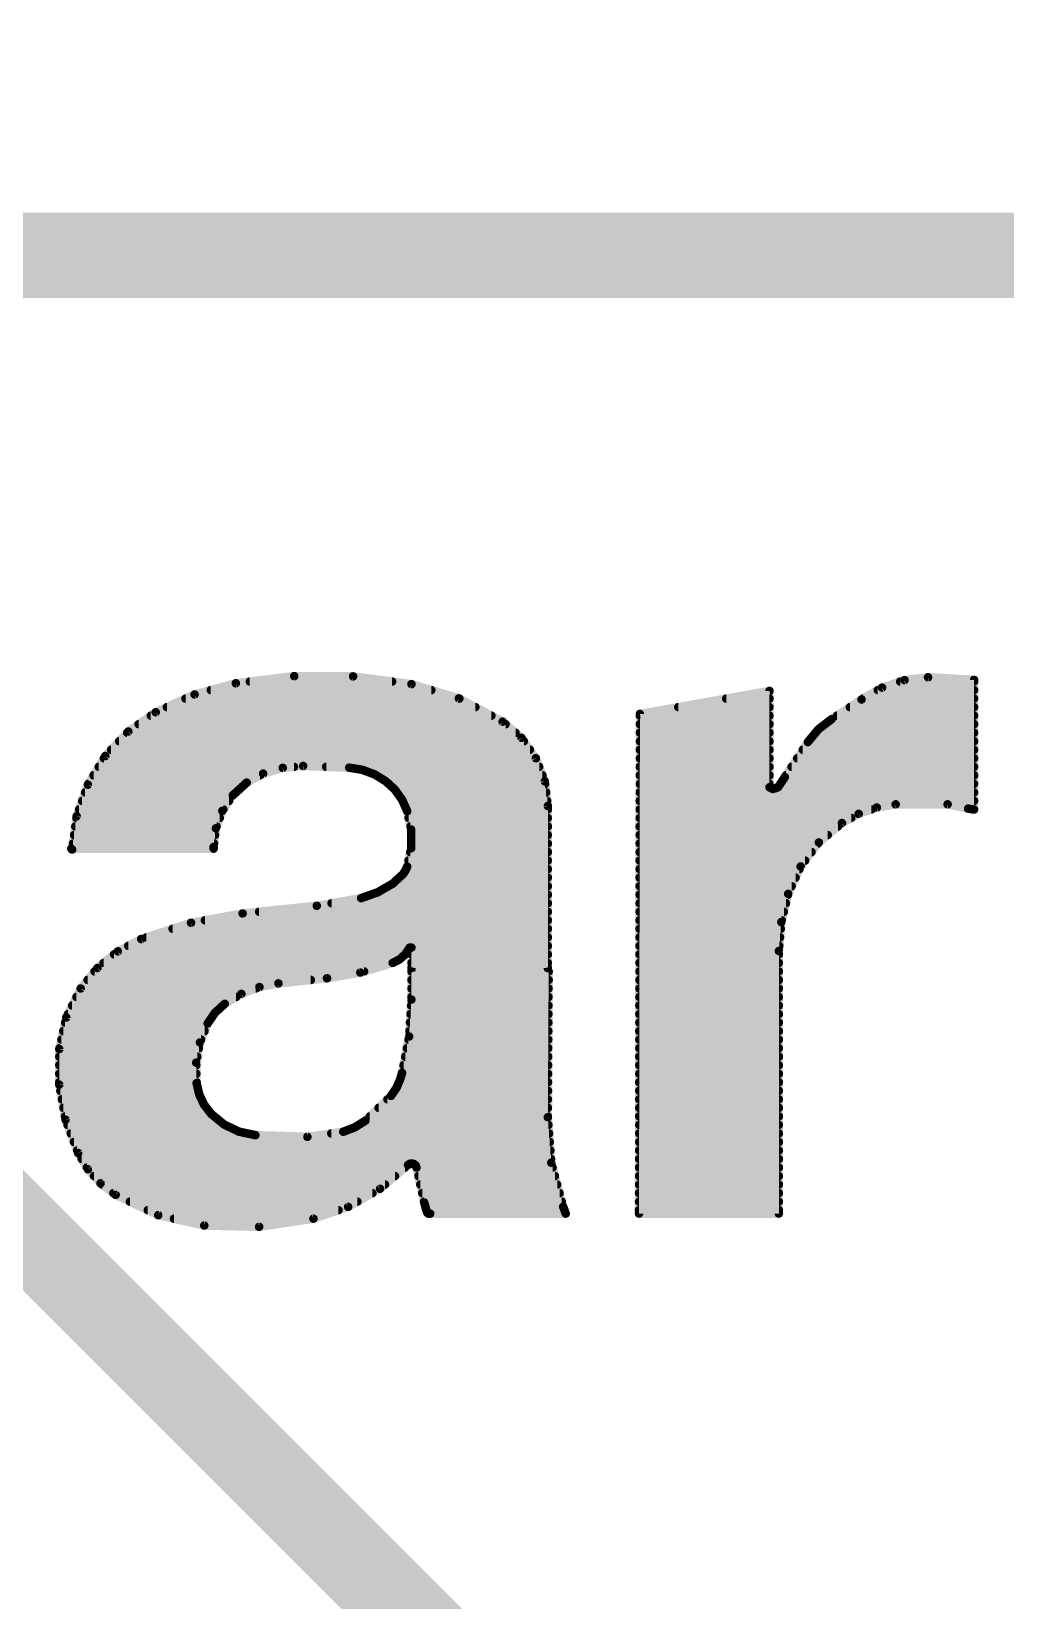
# Model space of a CAD drawing. Extents: x -5.1 to 50.9, y -12.7 to 61.1.
# Drawn here: x 9.279 to 12.182, y 31.552 to 36.227 of the extents above; entities that cross this region are included whole.
import ezdxf

# ---------------------------------------------------------------- set-up
doc = ezdxf.new("R2010")
doc.units = 0
for name, color, linetype in [('1', 12, 'CONTINUOUS'), ('16', 132, 'CONTINUOUS'), ('21', 53, 'CONTINUOUS')]:
    doc.layers.add(name, color=color, linetype=linetype)

msp = doc.modelspace()

# ---------------------------------------------------------------- linework, layer by layer
at = {"layer": '1', "const_width": 0.254}
msp.add_lwpolyline([(7.588, 35.56), (29.21, 35.56)], dxfattribs=at)
at = {"layer": '16', "const_width": 0.254}
msp.add_lwpolyline([(11.07, 30.84), (5.81, 36.1)], dxfattribs=at)
at = {"layer": '21', "const_width": 0.0254}
for points in [[(10.0623, 34.3062), (9.8882, 34.2849)], [(10.2376, 34.3054), (10.0623, 34.3062)], [(10.4115, 34.2824), (10.2376, 34.3054)], [(11.8806, 34.2943), (11.9507, 34.3027)], [(11.9507, 34.3027), (12.0879, 34.2951)], [(9.8882, 34.2849), (9.7653, 34.2515)], [(9.8136, 34.2646), (10.4707, 34.2646)], [(9.9298, 34.29), (10.354, 34.29)], [(10.5529, 34.2399), (10.4115, 34.2824)], [(11.0922, 34.1935), (11.4783, 34.2621)], [(11.4783, 34.2621), (11.4783, 33.975)], [(11.7526, 34.2367), (11.8137, 34.272)], [(11.8009, 34.2646), (12.0879, 34.2646)], [(11.8137, 34.272), (11.8806, 34.2943)], [(11.8678, 34.29), (12.0879, 34.29)], [(12.0879, 34.2951), (12.0879, 33.909)], [(9.7653, 34.2515), (9.6495, 34.1986)], [(9.6828, 34.2138), (10.602, 34.2138)], [(9.7384, 34.2392), (10.5542, 34.2392)], [(10.6832, 34.1706), (10.5529, 34.2399)], [(11.2065, 34.2138), (11.4783, 34.2138)], [(11.3494, 34.2392), (11.4783, 34.2392)], [(11.6637, 34.1782), (11.7526, 34.2367)], [(11.7178, 34.2138), (12.0879, 34.2138)], [(11.7569, 34.2392), (12.0879, 34.2392)], [(9.6495, 34.1986), (9.5677, 34.1411)], [(9.5988, 34.163), (10.692, 34.163)], [(9.635, 34.1884), (10.6497, 34.1884)], [(10.7394, 34.1223), (10.6832, 34.1706)], [(11.0896, 32.705), (11.0922, 34.1935)], [(11.0921, 34.163), (11.4783, 34.163)], [(11.0922, 34.1884), (11.4783, 34.1884)], [(11.6242, 34.148), (11.6637, 34.1782)], [(11.6438, 34.163), (12.0879, 34.163)], [(11.6792, 34.1884), (12.0879, 34.1884)], [(9.5677, 34.1411), (9.4994, 34.0682)], [(9.5644, 34.1376), (10.7216, 34.1376)], [(10.7821, 34.0618), (10.7394, 34.1223)], [(11.0921, 34.1376), (11.4783, 34.1376)], [(11.5926, 34.1097), (11.6242, 34.148)], [(11.6157, 34.1376), (12.0879, 34.1376)], [(9.4994, 34.0682), (9.4474, 33.9828)], [(9.5168, 34.0868), (10.7644, 34.0868)], [(9.5406, 34.1122), (10.7465, 34.1122)], [(11.092, 34.0868), (11.4783, 34.0868)], [(11.0921, 34.1122), (11.4783, 34.1122)], [(11.524, 34.0055), (11.5926, 34.1097)], [(11.5775, 34.0868), (12.0879, 34.0868)], [(11.5947, 34.1122), (12.0879, 34.1122)], [(9.4798, 34.036), (10.0615, 34.036)], [(9.4953, 34.0614), (10.7823, 34.0614)], [(9.9695, 34.0157), (10.0281, 34.033)], [(10.0281, 34.033), (10.0889, 34.0385)], [(10.0889, 34.0385), (10.226, 34.0335)], [(10.1575, 34.036), (10.7921, 34.036)], [(10.226, 34.0335), (10.2648, 34.0271)], [(10.2648, 34.0271), (10.3017, 34.0134)], [(10.8088, 33.9927), (10.7821, 34.0618)], [(11.0919, 34.036), (11.4783, 34.036)], [(11.092, 34.0614), (11.4783, 34.0614)], [(11.5441, 34.036), (12.0879, 34.036)], [(11.5608, 34.0614), (12.0879, 34.0614)], [(9.4474, 33.9828), (9.414, 33.8886)], [(9.4489, 33.9852), (9.9166, 33.9852)], [(9.4644, 34.0106), (9.9602, 34.0106)], [(9.8794, 33.9512), (9.9206, 33.9888)], [(9.9206, 33.9888), (9.9695, 34.0157)], [(10.3017, 34.0134), (10.3353, 33.9928)], [(10.3062, 34.0106), (10.8019, 34.0106)], [(10.3353, 33.9928), (10.3624, 33.9677)], [(10.3435, 33.9852), (10.8097, 33.9852)], [(10.8179, 33.9192), (10.8088, 33.9927)], [(11.0918, 33.9852), (11.4783, 33.9852)], [(11.0919, 34.0106), (11.4783, 34.0106)], [(11.4783, 33.975), (11.4884, 33.97)], [(11.4884, 33.97), (11.5037, 33.975)], [(11.5037, 33.975), (11.524, 34.0055)], [(11.5105, 33.9852), (12.0879, 33.9852)], [(11.5274, 34.0106), (12.0879, 34.0106)], [(9.4303, 33.9344), (9.8681, 33.9344)], [(9.4393, 33.9598), (9.8888, 33.9598)], [(9.8482, 33.9049), (9.8794, 33.9512)], [(10.3624, 33.9677), (10.3838, 33.9377)], [(10.368, 33.9598), (10.8129, 33.9598)], [(10.3838, 33.9377), (10.3988, 33.9039)], [(10.3853, 33.9344), (10.816, 33.9344)], [(11.0917, 33.9344), (12.0879, 33.9344)], [(11.0918, 33.9598), (12.0879, 33.9598)], [(9.414, 33.8886), (9.4005, 33.7896)], [(9.4133, 33.8836), (9.8403, 33.8836)], [(9.4212, 33.909), (9.851, 33.909)], [(9.8288, 33.8526), (9.8482, 33.9049)], [(10.3965, 33.909), (10.8179, 33.909)], [(10.3988, 33.9039), (10.4105, 33.8493)], [(10.4031, 33.8836), (10.8179, 33.8836)], [(10.8179, 33.4366), (10.8179, 33.9192)], [(11.0917, 33.909), (11.7817, 33.909)], [(11.0917, 33.8836), (11.7218, 33.8836)], [(11.7441, 33.8959), (11.6942, 33.8684)], [(11.798, 33.9147), (11.7441, 33.8959)], [(11.8542, 33.9242), (11.798, 33.9147)], [(12.0091, 33.9242), (11.8542, 33.9242)], [(12.0701, 33.9115), (12.0091, 33.9242)], [(12.0853, 33.909), (12.0701, 33.9115)], [(12.0879, 33.909), (12.0853, 33.909)], [(12.0853, 33.909), (12.0879, 33.909)], [(9.4099, 33.8582), (9.8309, 33.8582)], [(9.8222, 33.7972), (9.8288, 33.8526)], [(10.4086, 33.8582), (10.8179, 33.8582)], [(10.4105, 33.8493), (10.4105, 33.7934)], [(11.0916, 33.8582), (11.6821, 33.8582)], [(11.6942, 33.8684), (11.6255, 33.8107)], [(9.398, 33.7922), (9.8222, 33.7922)], [(9.4005, 33.7896), (9.398, 33.7922)], [(9.4029, 33.8074), (9.8234, 33.8074)], [(9.4064, 33.8328), (9.8264, 33.8328)], [(9.8222, 33.7922), (9.8222, 33.7972)], [(10.4105, 33.7934), (10.3988, 33.7388)], [(10.4105, 33.8328), (10.8179, 33.8328)], [(10.4105, 33.8074), (10.8179, 33.8074)], [(11.0915, 33.8074), (11.623, 33.8074)], [(11.0916, 33.8328), (11.6518, 33.8328)], [(11.6255, 33.8107), (11.5712, 33.7392)], [(10.4026, 33.7566), (10.8179, 33.7566)], [(10.408, 33.782), (10.8179, 33.782)], [(11.0914, 33.7566), (11.5845, 33.7566)], [(11.0915, 33.782), (11.6037, 33.782)], [(10.3861, 33.716), (10.3556, 33.688)], [(10.375, 33.7058), (10.8179, 33.7058)], [(10.3935, 33.7268), (10.3861, 33.716)], [(10.3988, 33.7388), (10.3935, 33.7268)], [(10.3955, 33.7312), (10.8179, 33.7312)], [(11.0913, 33.7058), (11.5561, 33.7058)], [(11.0914, 33.7312), (11.5676, 33.7312)], [(11.5712, 33.7392), (11.5341, 33.6575)], [(10.3106, 33.6621), (10.2616, 33.6448)], [(10.2906, 33.655), (10.8179, 33.655)], [(10.3556, 33.688), (10.3106, 33.6621)], [(10.3424, 33.6804), (10.8179, 33.6804)], [(11.0913, 33.6804), (11.5445, 33.6804)], [(11.0913, 33.655), (11.5335, 33.655)], [(11.5341, 33.6575), (11.5136, 33.5735)], [(10.1295, 33.622), (9.9085, 33.5991)], [(9.9577, 33.6042), (10.8179, 33.6042)], [(10.2616, 33.6448), (10.1295, 33.622)], [(10.1735, 33.6296), (10.8179, 33.6296)], [(11.0912, 33.6296), (11.5273, 33.6296)], [(11.0912, 33.6042), (11.5211, 33.6042)], [(9.7548, 33.5713), (9.6063, 33.5229)], [(9.9085, 33.5991), (9.7548, 33.5713)], [(9.7963, 33.5788), (10.8179, 33.5788)], [(11.0911, 33.5788), (11.5149, 33.5788)], [(11.5136, 33.5735), (11.5062, 33.4874)], [(9.6063, 33.5229), (9.5366, 33.4863)], [(9.622, 33.528), (10.8179, 33.528)], [(9.6999, 33.5534), (10.8179, 33.5534)], [(11.091, 33.528), (11.5097, 33.528)], [(11.0911, 33.5534), (11.5119, 33.5534)], [(9.5366, 33.4863), (9.4757, 33.4365)], [(9.5255, 33.4772), (10.3926, 33.4772)], [(9.5677, 33.5026), (10.8179, 33.5026)], [(10.3556, 33.4518), (10.3763, 33.4625)], [(10.3763, 33.4625), (10.3936, 33.4781)], [(10.3936, 33.4781), (10.4064, 33.4975)], [(10.4064, 33.4975), (10.4115, 33.4975)], [(10.4115, 33.4975), (10.4115, 33.4366)], [(10.4115, 33.4772), (10.8179, 33.4772)], [(11.0909, 33.4772), (11.5062, 33.4772)], [(11.091, 33.5026), (11.5075, 33.5026)], [(11.5062, 33.4874), (11.5062, 32.705)], [(9.4757, 33.4365), (9.4259, 33.3756)], [(9.4674, 33.4264), (10.2704, 33.4264)], [(9.4944, 33.4518), (10.3556, 33.4518)], [(10.16, 33.4061), (10.2592, 33.423)], [(10.2592, 33.423), (10.3556, 33.4518)], [(10.4115, 33.4518), (10.8179, 33.4518)], [(10.4115, 33.4366), (10.8179, 33.4366)], [(10.8204, 33.4264), (10.4115, 33.4264)], [(10.4115, 33.4264), (10.4115, 33.3426)], [(10.8179, 32.9921), (10.8204, 33.4264)], [(11.0909, 33.4518), (11.5062, 33.4518)], [(11.0909, 33.4264), (11.5062, 33.4264)], [(9.4259, 33.3756), (9.383, 33.2894)], [(9.4259, 33.3756), (9.9471, 33.3756)], [(9.4467, 33.401), (10.1117, 33.401)], [(9.9047, 33.3595), (9.9586, 33.38)], [(9.9586, 33.38), (10.0152, 33.3908)], [(10.0152, 33.3908), (10.16, 33.4061)], [(10.4115, 33.401), (10.8203, 33.401)], [(10.4115, 33.3756), (10.8201, 33.3756)], [(11.0908, 33.401), (11.5062, 33.401)], [(11.0908, 33.3756), (11.5062, 33.3756)], [(9.4006, 33.3248), (9.8496, 33.3248)], [(9.4133, 33.3502), (9.8892, 33.3502)], [(9.8264, 33.3036), (9.8552, 33.3299)], [(9.8552, 33.3299), (9.9047, 33.3595)], [(10.4115, 33.3426), (10.4045, 33.2325)], [(10.4104, 33.3248), (10.8198, 33.3248)], [(10.4115, 33.3502), (10.82, 33.3502)], [(11.0907, 33.3502), (11.5062, 33.3502)], [(11.0907, 33.3248), (11.5062, 33.3248)], [(9.383, 33.2894), (9.3624, 33.1953)], [(9.3796, 33.274), (9.8061, 33.274)], [(9.388, 33.2994), (9.8235, 33.2994)], [(9.8044, 33.2715), (9.8264, 33.3036)], [(10.4071, 33.274), (10.8195, 33.274)], [(10.4087, 33.2994), (10.8197, 33.2994)], [(11.0906, 33.2994), (11.5062, 33.2994)], [(11.0906, 33.274), (11.5062, 33.274)], [(9.3741, 33.2486), (9.7951, 33.2486)], [(9.7814, 33.2149), (9.8044, 33.2715)], [(10.4045, 33.2325), (10.3835, 33.1241)], [(10.4055, 33.2486), (10.8194, 33.2486)], [(11.0905, 33.2486), (11.5062, 33.2486)], [(9.3624, 33.1953), (9.3621, 33.0892)], [(9.3629, 33.1978), (9.7782, 33.1978)], [(9.3685, 33.2232), (9.7848, 33.2232)], [(9.7703, 33.1548), (9.7814, 33.2149)], [(10.3978, 33.1978), (10.8191, 33.1978)], [(10.4027, 33.2232), (10.8192, 33.2232)], [(11.0905, 33.2232), (11.5062, 33.2232)], [(11.0905, 33.1978), (11.5062, 33.1978)], [(9.3623, 33.1724), (9.7735, 33.1724)], [(9.3623, 33.147), (9.7704, 33.147)], [(9.7714, 33.0937), (9.7703, 33.1548)], [(10.3879, 33.147), (10.8188, 33.147)], [(10.3928, 33.1724), (10.8189, 33.1724)], [(11.0904, 33.1724), (11.5062, 33.1724)], [(11.0904, 33.147), (11.5062, 33.147)], [(9.3621, 33.0892), (9.381, 32.9847)], [(9.3622, 33.1216), (9.7709, 33.1216)], [(9.3622, 33.0962), (9.7714, 33.0962)], [(9.7791, 33.0603), (9.7714, 33.0937)], [(10.3784, 33.1064), (10.3669, 33.0796)], [(10.374, 33.0962), (10.8185, 33.0962)], [(10.3835, 33.1241), (10.3784, 33.1064)], [(10.3828, 33.1216), (10.8186, 33.1216)], [(11.0903, 33.1216), (11.5062, 33.1216)], [(11.0903, 33.0962), (11.5062, 33.0962)], [(9.3655, 33.0708), (9.7767, 33.0708)], [(9.37, 33.0454), (9.7862, 33.0454)], [(9.7937, 33.0294), (9.7791, 33.0603)], [(10.3505, 33.0556), (10.2743, 32.9819)], [(10.34, 33.0454), (10.8182, 33.0454)], [(10.3669, 33.0796), (10.3505, 33.0556)], [(10.3609, 33.0708), (10.8184, 33.0708)], [(11.0902, 33.0708), (11.5062, 33.0708)], [(11.0902, 33.0454), (11.5062, 33.0454)], [(9.3746, 33.02), (9.8009, 33.02)], [(9.3792, 32.9946), (9.8238, 32.9946)], [(9.8146, 33.0022), (9.7937, 33.0294)], [(9.853, 32.9706), (9.8146, 33.0022)], [(10.2874, 32.9946), (10.8179, 32.9946)], [(10.3137, 33.02), (10.8181, 33.02)], [(11.0901, 32.9946), (11.5062, 32.9946)], [(11.0902, 33.02), (11.5062, 33.02)], [(9.381, 32.9847), (9.4183, 32.8854)], [(9.3868, 32.9692), (9.8559, 32.9692)], [(9.8979, 32.949), (9.853, 32.9706)], [(9.9466, 32.9387), (9.8979, 32.949)], [(10.2083, 32.9489), (10.1016, 32.9336)], [(10.243, 32.9621), (10.2083, 32.9489)], [(10.2743, 32.9819), (10.243, 32.9621)], [(10.2542, 32.9692), (10.8197, 32.9692)], [(10.8282, 32.8566), (10.8179, 32.9921)], [(11.0901, 32.9692), (11.5062, 32.9692)], [(9.3964, 32.9438), (9.9225, 32.9438)], [(9.4059, 32.9184), (10.8235, 32.9184)], [(10.1016, 32.9336), (9.9466, 32.9387)], [(10.1727, 32.9438), (10.8216, 32.9438)], [(11.09, 32.9438), (11.5062, 32.9438)], [(11.09, 32.9184), (11.5062, 32.9184)], [(9.4154, 32.893), (10.8255, 32.893)], [(9.4183, 32.8854), (9.4475, 32.8371)], [(9.4291, 32.8676), (10.8274, 32.8676)], [(10.4013, 32.8498), (10.4067, 32.8534)], [(10.4067, 32.8534), (10.4131, 32.8543)], [(10.4131, 32.8543), (10.4193, 32.8524)], [(10.8636, 32.7254), (10.8282, 32.8566)], [(11.0899, 32.893), (11.5062, 32.893)], [(11.0899, 32.8676), (11.5062, 32.8676)], [(9.4444, 32.8422), (10.3924, 32.8422)], [(9.4475, 32.8371), (9.4852, 32.7951)], [(9.4657, 32.8168), (10.3625, 32.8168)], [(10.318, 32.779), (10.4013, 32.8498)], [(10.4193, 32.8524), (10.4241, 32.8481)], [(10.4241, 32.8481), (10.4267, 32.8422)], [(10.4267, 32.8422), (10.4496, 32.7381)], [(10.4267, 32.8422), (10.8321, 32.8422)], [(10.4323, 32.8168), (10.839, 32.8168)], [(11.0898, 32.8422), (11.5062, 32.8422)], [(11.0898, 32.8168), (11.5062, 32.8168)], [(9.4852, 32.7951), (9.5301, 32.7609)], [(9.4901, 32.7914), (10.3326, 32.7914)], [(9.5234, 32.766), (10.2951, 32.766)], [(9.5301, 32.7609), (9.657, 32.7003)], [(10.2229, 32.725), (10.318, 32.779)], [(10.4379, 32.7914), (10.8458, 32.7914)], [(10.4435, 32.766), (10.8527, 32.766)], [(11.0897, 32.766), (11.5062, 32.766)], [(11.0898, 32.7914), (11.5062, 32.7914)], [(9.5726, 32.7406), (10.2504, 32.7406)], [(9.6259, 32.7152), (10.1941, 32.7152)], [(10.1194, 32.6898), (10.2229, 32.725)], [(10.449, 32.7406), (10.8595, 32.7406)], [(10.4496, 32.7381), (10.4572, 32.7101)], [(10.4558, 32.7152), (10.8674, 32.7152)], [(10.8712, 32.705), (10.8636, 32.7254)], [(11.0896, 32.7152), (11.5062, 32.7152)], [(11.0897, 32.7406), (11.5062, 32.7406)], [(9.657, 32.7003), (9.7942, 32.6695)], [(9.7039, 32.6898), (10.1194, 32.6898)], [(9.7942, 32.6695), (9.9577, 32.6657)], [(9.9577, 32.6657), (10.1194, 32.6898)], [(10.4572, 32.7101), (10.4594, 32.7065)], [(10.4594, 32.7065), (10.4631, 32.7047)], [(10.4631, 32.7047), (10.4673, 32.705)], [(10.4673, 32.705), (10.8712, 32.705)], [(11.5062, 32.705), (11.0896, 32.705)]]:
    msp.add_lwpolyline(points, dxfattribs=at)
at = {"layer": '21', "const_width": 0.0127}
for points in [[(10.0623, 34.3126, 1), (10.0622, 34.2999)], [(10.063, 34.2999, 1), (10.0615, 34.3125)], [(10.2385, 34.3117, 1), (10.2368, 34.2991)], [(10.2376, 34.299, 1), (10.2377, 34.3117)], [(11.9511, 34.309, 1), (11.9503, 34.2964)], [(11.9515, 34.2964, 1), (11.9499, 34.309)], [(9.8136, 34.2709, 1), (9.8136, 34.2583)], [(9.8874, 34.2912, 1), (9.889, 34.2786)], [(9.8899, 34.2788, 1), (9.8865, 34.291)], [(9.9298, 34.2963, 1), (9.9298, 34.2837)], [(10.354, 34.2837, 1), (10.354, 34.2963)], [(10.4133, 34.2885, 1), (10.4097, 34.2763)], [(10.4107, 34.2761, 1), (10.4123, 34.2887)], [(10.4707, 34.2583, 1), (10.4707, 34.2709)], [(11.4847, 34.2621, 1), (11.472, 34.2621)], [(11.4794, 34.2558, 1), (11.4772, 34.2684)], [(11.8009, 34.2709, 1), (11.8009, 34.2583)], [(11.8117, 34.278, 1), (11.8157, 34.266)], [(11.8169, 34.2665, 1), (11.8105, 34.2775)], [(11.8678, 34.2963, 1), (11.8678, 34.2837)], [(11.8799, 34.3006, 1), (11.8814, 34.288)], [(11.8827, 34.2883, 1), (11.8786, 34.3003)], [(12.0943, 34.2951, 1), (12.0816, 34.2951)], [(12.0875, 34.2888, 1), (12.0883, 34.3014)], [(12.0879, 34.2837, 1), (12.0879, 34.2963)], [(12.0879, 34.2583, 1), (12.0879, 34.2709)], [(9.6828, 34.2201, 1), (9.6828, 34.2075)], [(9.7384, 34.2456, 1), (9.7384, 34.2329)], [(9.7637, 34.2576, 1), (9.767, 34.2454)], [(9.768, 34.2457, 1), (9.7627, 34.2573)], [(10.5559, 34.2455, 1), (10.5499, 34.2343)], [(10.551, 34.2338, 1), (10.5547, 34.246)], [(10.5542, 34.2329, 1), (10.5542, 34.2456)], [(10.602, 34.2075, 1), (10.602, 34.2201)], [(11.2065, 34.2201, 1), (11.2065, 34.2075)], [(11.3494, 34.2456, 1), (11.3494, 34.2329)], [(11.4783, 34.2329, 1), (11.4783, 34.2456)], [(11.4783, 34.2075, 1), (11.4783, 34.2201)], [(11.7178, 34.2201, 1), (11.7178, 34.2075)], [(11.7494, 34.2422, 1), (11.7558, 34.2312)], [(11.7561, 34.2314, 1), (11.7491, 34.242)], [(11.7569, 34.2456, 1), (11.7569, 34.2329)], [(12.0879, 34.2329, 1), (12.0879, 34.2456)], [(12.0879, 34.2075, 1), (12.0879, 34.2201)], [(9.5988, 34.1694, 1), (9.5988, 34.1567)], [(9.635, 34.1947, 1), (9.635, 34.1821)], [(9.6469, 34.2044, 1), (9.6521, 34.1928)], [(9.6532, 34.1934, 1), (9.6458, 34.2038)], [(10.6497, 34.1821, 1), (10.6497, 34.1947)], [(10.6873, 34.1754, 1), (10.6791, 34.1658)], [(10.6802, 34.165, 1), (10.6862, 34.1762)], [(10.692, 34.1567, 1), (10.692, 34.1694)], [(11.0921, 34.1694, 1), (11.0921, 34.1567)], [(11.0911, 34.1998, 1), (11.0933, 34.1872)], [(11.0985, 34.1935, 1), (11.0859, 34.1935)], [(11.0922, 34.1947, 1), (11.0922, 34.1821)], [(11.4783, 34.1821, 1), (11.4783, 34.1947)], [(11.4783, 34.1567, 1), (11.4783, 34.1694)], [(11.6438, 34.1694, 1), (11.6438, 34.1567)], [(11.6602, 34.1835, 1), (11.6672, 34.1729)], [(11.6676, 34.1732, 1), (11.6598, 34.1832)], [(11.6792, 34.1947, 1), (11.6792, 34.1821)], [(12.0879, 34.1821, 1), (12.0879, 34.1947)], [(12.0879, 34.1567, 1), (12.0879, 34.1694)], [(9.5644, 34.1439, 1), (9.5644, 34.1313)], [(9.5641, 34.1463, 1), (9.5714, 34.1359)], [(9.5724, 34.1368, 1), (9.5631, 34.1455)], [(10.7216, 34.1313, 1), (10.7216, 34.1439)], [(10.7446, 34.126, 1), (10.7342, 34.1186)], [(10.7352, 34.1175, 1), (10.7435, 34.1271)], [(11.0921, 34.1439, 1), (11.0921, 34.1313)], [(11.4783, 34.1313, 1), (11.4783, 34.1439)], [(11.6157, 34.1439, 1), (11.6157, 34.1313)], [(11.6204, 34.153, 1), (11.6281, 34.143)], [(11.6291, 34.144, 1), (11.6194, 34.152)], [(12.0879, 34.1313, 1), (12.0879, 34.1439)], [(9.5048, 34.0649, 1), (9.494, 34.0715)], [(9.5168, 34.0932, 1), (9.5168, 34.0805)], [(9.5406, 34.1185, 1), (9.5406, 34.1059)], [(10.7465, 34.1059, 1), (10.7465, 34.1185)], [(10.7644, 34.0805, 1), (10.7644, 34.0932)], [(11.092, 34.0932, 1), (11.092, 34.0805)], [(11.0921, 34.1185, 1), (11.0921, 34.1059)], [(11.4783, 34.1059, 1), (11.4783, 34.1185)], [(11.4783, 34.0805, 1), (11.4783, 34.0932)], [(11.5775, 34.0932, 1), (11.5775, 34.0805)], [(11.5877, 34.1137, 1), (11.5975, 34.1057)], [(11.5979, 34.1062, 1), (11.5873, 34.1132)], [(11.5947, 34.1185, 1), (11.5947, 34.1059)], [(12.0879, 34.1059, 1), (12.0879, 34.1185)], [(12.0879, 34.0805, 1), (12.0879, 34.0932)], [(9.4798, 34.0423, 1), (9.4798, 34.0297)], [(9.4953, 34.0677, 1), (9.4953, 34.0551)], [(9.4948, 34.0725, 1), (9.504, 34.0638)], [(10.0275, 34.0393, 1), (10.0287, 34.0266)], [(10.0299, 34.0269, 1), (10.0263, 34.039)], [(10.0615, 34.0297, 1), (10.0615, 34.0423)], [(10.0891, 34.0448, 1), (10.0887, 34.0322)], [(10.0895, 34.0322, 1), (10.0883, 34.0448)], [(10.1575, 34.0423, 1), (10.1575, 34.0297)], [(10.227, 34.0398, 1), (10.225, 34.0272)], [(10.2258, 34.0272, 1), (10.2262, 34.0398)], [(10.2671, 34.033, 1), (10.2626, 34.0211)], [(10.2638, 34.0208, 1), (10.2659, 34.0334)], [(10.788, 34.0641, 1), (10.7762, 34.0595)], [(10.7769, 34.0581, 1), (10.7873, 34.0655)], [(10.7823, 34.0551, 1), (10.7823, 34.0677)], [(10.7921, 34.0297, 1), (10.7921, 34.0423)], [(11.0919, 34.0423, 1), (11.0919, 34.0297)], [(11.092, 34.0677, 1), (11.092, 34.0551)], [(11.4783, 34.0551, 1), (11.4783, 34.0677)], [(11.4783, 34.0297, 1), (11.4783, 34.0423)], [(11.5441, 34.0423, 1), (11.5441, 34.0297)], [(11.5608, 34.0677, 1), (11.5608, 34.0551)], [(12.0879, 34.0551, 1), (12.0879, 34.0677)], [(12.0879, 34.0297, 1), (12.0879, 34.0423)], [(9.442, 33.9861, 1), (9.4529, 33.9795)], [(9.4534, 33.9807, 1), (9.4415, 33.9849)], [(9.4489, 33.9915, 1), (9.4489, 33.9789)], [(9.4644, 34.017, 1), (9.4644, 34.0043)], [(9.9175, 33.9944, 1), (9.9237, 33.9833)], [(9.9249, 33.9841, 1), (9.9163, 33.9935)], [(9.9166, 33.9789, 1), (9.9166, 33.9915)], [(9.9602, 34.0043, 1), (9.9602, 34.017)], [(9.9677, 34.0218, 1), (9.9713, 34.0096)], [(9.9726, 34.0101, 1), (9.9664, 34.0213)], [(10.305, 34.0188, 1), (10.2984, 34.0079)], [(10.2995, 34.0074, 1), (10.3039, 34.0193)], [(10.3062, 34.017, 1), (10.3062, 34.0043)], [(10.3396, 33.9975, 1), (10.331, 33.9881)], [(10.332, 33.9874, 1), (10.3386, 33.9982)], [(10.3435, 33.9915, 1), (10.3435, 33.9789)], [(10.8019, 34.0043, 1), (10.8019, 34.017)], [(10.8151, 33.9935, 1), (10.8025, 33.9919)], [(10.8029, 33.9904, 1), (10.8147, 33.995)], [(10.8097, 33.9789, 1), (10.8097, 33.9915)], [(11.0919, 34.017, 1), (11.0919, 34.0043)], [(11.0918, 33.9915, 1), (11.0918, 33.9789)], [(11.4811, 33.9807, 1), (11.4755, 33.9693)], [(11.4783, 34.0043, 1), (11.4783, 34.017)], [(11.4783, 33.9789, 1), (11.4783, 33.9915)], [(11.5057, 33.969, 1), (11.5017, 33.981)], [(11.5105, 33.9915, 1), (11.5105, 33.9789)], [(11.5187, 34.009, 1), (11.5293, 34.002)], [(11.5293, 34.002, 1), (11.5187, 34.009)], [(11.5274, 34.017, 1), (11.5274, 34.0043)], [(12.0879, 34.0043, 1), (12.0879, 34.017)], [(12.0879, 33.9789, 1), (12.0879, 33.9915)], [(9.4303, 33.9408, 1), (9.4303, 33.9281)], [(9.4393, 33.9661, 1), (9.4393, 33.9535)], [(9.8681, 33.9281, 1), (9.8681, 33.9408)], [(9.8751, 33.9559, 1), (9.8837, 33.9465)], [(9.8847, 33.9476, 1), (9.8741, 33.9547)], [(9.8888, 33.9535, 1), (9.8888, 33.9661)], [(10.3675, 33.9714, 1), (10.3572, 33.964)], [(10.3581, 33.963, 1), (10.3667, 33.9724)], [(10.368, 33.9661, 1), (10.368, 33.9535)], [(10.3896, 33.9402, 1), (10.378, 33.9351)], [(10.3787, 33.934, 1), (10.389, 33.9413)], [(10.3853, 33.9408, 1), (10.3853, 33.9281)], [(10.8129, 33.9535, 1), (10.8129, 33.9661)], [(10.816, 33.9281, 1), (10.816, 33.9408)], [(11.0917, 33.9408, 1), (11.0917, 33.9281)], [(11.0918, 33.9661, 1), (11.0918, 33.9535)], [(11.472, 33.975, 1), (11.4847, 33.975)], [(11.4864, 33.976, 1), (11.4904, 33.964)], [(11.4856, 33.9643, 1), (11.4912, 33.9757)], [(11.4984, 33.9785, 1), (11.509, 33.9715)], [(12.0879, 33.9535, 1), (12.0879, 33.9661)], [(12.0879, 33.9281, 1), (12.0879, 33.9408)], [(9.4133, 33.8899, 1), (9.4133, 33.8773)], [(9.408, 33.8908, 1), (9.42, 33.8865)], [(9.4203, 33.8878, 1), (9.4077, 33.8895)], [(9.4212, 33.9153, 1), (9.4212, 33.9027)], [(9.8403, 33.8773, 1), (9.8403, 33.8899)], [(9.8429, 33.9085, 1), (9.8535, 33.9014)], [(9.8542, 33.9027, 1), (9.8423, 33.9071)], [(9.851, 33.9027, 1), (9.851, 33.9153)], [(10.3965, 33.9153, 1), (10.3965, 33.9027)], [(10.405, 33.9052, 1), (10.3926, 33.9026)], [(10.393, 33.9013, 1), (10.4046, 33.9065)], [(10.4031, 33.8899, 1), (10.4031, 33.8773)], [(10.8242, 33.9192, 1), (10.8116, 33.9192)], [(10.8116, 33.9184, 1), (10.8242, 33.92)], [(10.8179, 33.9027, 1), (10.8179, 33.9153)], [(10.8179, 33.8773, 1), (10.8179, 33.8899)], [(11.0917, 33.9153, 1), (11.0917, 33.9027)], [(11.0917, 33.8899, 1), (11.0917, 33.8773)], [(11.7218, 33.8773, 1), (11.7218, 33.8899)], [(11.742, 33.9019, 1), (11.7462, 33.8899)], [(11.7472, 33.8904, 1), (11.7411, 33.9015)], [(11.7817, 33.9027, 1), (11.7817, 33.9153)], [(11.7969, 33.9209, 1), (11.799, 33.9084)], [(11.8001, 33.9087, 1), (11.7959, 33.9207)], [(11.8542, 33.9305, 1), (11.8542, 33.9179)], [(11.8553, 33.9179, 1), (11.8531, 33.9305)], [(12.0104, 33.9304, 1), (12.0078, 33.918)], [(12.0091, 33.9179, 1), (12.0091, 33.9305)], [(12.0711, 33.9178, 1), (12.0691, 33.9052)], [(12.0688, 33.9053, 1), (12.0714, 33.9177)], [(12.0853, 33.9153, 1), (12.0853, 33.9027)], [(12.0853, 33.9153, 1), (12.0853, 33.9027)], [(12.0816, 33.909, 1), (12.0943, 33.909)], [(12.0843, 33.9027, 1), (12.0863, 33.9153)], [(12.0879, 33.9027, 1), (12.0879, 33.9153)], [(12.0879, 33.9027, 1), (12.0879, 33.9153)], [(9.4099, 33.8646, 1), (9.4099, 33.8519)], [(9.8228, 33.8548, 1), (9.8347, 33.8504)], [(9.8351, 33.8519, 1), (9.8225, 33.8534)], [(9.8309, 33.8519, 1), (9.8309, 33.8646)], [(10.4086, 33.8646, 1), (10.4086, 33.8519)], [(10.4168, 33.8493, 1), (10.4041, 33.8493)], [(10.4043, 33.848, 1), (10.4167, 33.8506)], [(10.8179, 33.8519, 1), (10.8179, 33.8646)], [(11.0916, 33.8646, 1), (11.0916, 33.8519)], [(11.6821, 33.8519, 1), (11.6821, 33.8646)], [(11.6911, 33.874, 1), (11.6973, 33.8628)], [(11.6983, 33.8635, 1), (11.6901, 33.8733)], [(9.4026, 33.7966, 1), (9.3934, 33.7878)], [(9.398, 33.7985, 1), (9.398, 33.7859)], [(9.3959, 33.7852, 1), (9.4051, 33.794)], [(9.4029, 33.8137, 1), (9.4029, 33.8011)], [(9.4064, 33.8391, 1), (9.4064, 33.8265)], [(9.8285, 33.7972, 1), (9.8159, 33.7972)], [(9.8159, 33.7979, 1), (9.8285, 33.7965)], [(9.8222, 33.7859, 1), (9.8222, 33.7985)], [(9.8234, 33.8011, 1), (9.8234, 33.8137)], [(9.8264, 33.8265, 1), (9.8264, 33.8391)], [(10.4105, 33.8391, 1), (10.4105, 33.8265)], [(10.4105, 33.8137, 1), (10.4105, 33.8011)], [(10.4167, 33.7921, 1), (10.4043, 33.7947)], [(10.8179, 33.8265, 1), (10.8179, 33.8391)], [(10.8179, 33.8011, 1), (10.8179, 33.8137)], [(11.0915, 33.8137, 1), (11.0915, 33.8011)], [(11.0916, 33.8391, 1), (11.0916, 33.8265)], [(11.6214, 33.8155, 1), (11.6296, 33.8058)], [(11.6306, 33.8068, 1), (11.6204, 33.8145)], [(11.623, 33.8011, 1), (11.623, 33.8137)], [(11.6518, 33.8265, 1), (11.6518, 33.8391)], [(9.3942, 33.7905, 1), (9.4068, 33.7887)], [(9.8159, 33.7922, 1), (9.8285, 33.7922)], [(10.4026, 33.7629, 1), (10.4026, 33.7503)], [(10.408, 33.7884, 1), (10.408, 33.7757)], [(10.4041, 33.7934, 1), (10.4168, 33.7934)], [(10.8179, 33.7757, 1), (10.8179, 33.7884)], [(10.8179, 33.7503, 1), (10.8179, 33.7629)], [(11.0915, 33.7884, 1), (11.0915, 33.7757)], [(11.0914, 33.7629, 1), (11.0914, 33.7503)], [(11.5845, 33.7503, 1), (11.5845, 33.7629)], [(11.6037, 33.7757, 1), (11.6037, 33.7884)], [(10.375, 33.7122, 1), (10.375, 33.6995)], [(10.3809, 33.7196, 1), (10.3913, 33.7124)], [(10.3904, 33.7113, 1), (10.3818, 33.7207)], [(10.3877, 33.7293, 1), (10.3994, 33.7242)], [(10.3988, 33.7232, 1), (10.3883, 33.7304)], [(10.3955, 33.7375, 1), (10.3955, 33.7249)], [(10.3926, 33.7401, 1), (10.405, 33.7375)], [(10.4046, 33.7363, 1), (10.393, 33.7413)], [(10.8179, 33.7249, 1), (10.8179, 33.7375)], [(10.8179, 33.6995, 1), (10.8179, 33.7122)], [(11.0913, 33.7122, 1), (11.0913, 33.6995)], [(11.0914, 33.7375, 1), (11.0914, 33.7249)], [(11.5561, 33.6995, 1), (11.5561, 33.7122)], [(11.5662, 33.743, 1), (11.5763, 33.7353)], [(11.577, 33.7366, 1), (11.5655, 33.7418)], [(11.5676, 33.7249, 1), (11.5676, 33.7375)], [(10.2906, 33.6613, 1), (10.2906, 33.6487)], [(10.3074, 33.6676, 1), (10.3138, 33.6565)], [(10.3127, 33.6561, 1), (10.3085, 33.668)], [(10.3424, 33.6867, 1), (10.3424, 33.6741)], [(10.3513, 33.6927, 1), (10.3599, 33.6833)], [(10.3588, 33.6825, 1), (10.3524, 33.6935)], [(10.8179, 33.6741, 1), (10.8179, 33.6867)], [(10.8179, 33.6487, 1), (10.8179, 33.6613)], [(11.0913, 33.6867, 1), (11.0913, 33.6741)], [(11.0913, 33.6613, 1), (11.0913, 33.6487)], [(11.5283, 33.6601, 1), (11.5399, 33.6549)], [(11.5403, 33.656, 1), (11.5279, 33.659)], [(11.5335, 33.6487, 1), (11.5335, 33.6613)], [(11.5445, 33.6741, 1), (11.5445, 33.6867)], [(9.9577, 33.6105, 1), (9.9577, 33.5979)], [(10.1284, 33.6283, 1), (10.1306, 33.6157)], [(10.1302, 33.6157, 1), (10.1288, 33.6283)], [(10.1735, 33.636, 1), (10.1735, 33.6233)], [(10.2595, 33.6508, 1), (10.2637, 33.6388)], [(10.2627, 33.6385, 1), (10.2605, 33.6511)], [(10.8179, 33.6233, 1), (10.8179, 33.636)], [(10.8179, 33.5979, 1), (10.8179, 33.6105)], [(11.0912, 33.636, 1), (11.0912, 33.6233)], [(11.0912, 33.6105, 1), (11.0912, 33.5979)], [(11.5211, 33.5979, 1), (11.5211, 33.6105)], [(11.5273, 33.6233, 1), (11.5273, 33.636)], [(9.7537, 33.5776, 1), (9.7559, 33.5651)], [(9.7568, 33.5653, 1), (9.7528, 33.5773)], [(9.7963, 33.5851, 1), (9.7963, 33.5725)], [(9.9078, 33.6054, 1), (9.9092, 33.5928)], [(9.9096, 33.5929, 1), (9.9074, 33.6053)], [(10.8179, 33.5725, 1), (10.8179, 33.5851)], [(11.0911, 33.5851, 1), (11.0911, 33.5725)], [(11.52, 33.573, 1), (11.5073, 33.5741)], [(11.5075, 33.575, 1), (11.5198, 33.572)], [(11.5149, 33.5725, 1), (11.5149, 33.5851)], [(9.6043, 33.5289, 1), (9.6083, 33.5169)], [(9.6093, 33.5173, 1), (9.6033, 33.5285)], [(9.622, 33.5343, 1), (9.622, 33.5217)], [(9.6999, 33.5598, 1), (9.6999, 33.5471)], [(10.8179, 33.5471, 1), (10.8179, 33.5598)], [(10.8179, 33.5217, 1), (10.8179, 33.5343)], [(11.0911, 33.5598, 1), (11.0911, 33.5471)], [(11.091, 33.5343, 1), (11.091, 33.5217)], [(11.5097, 33.5217, 1), (11.5097, 33.5343)], [(11.5119, 33.5471, 1), (11.5119, 33.5598)], [(9.5255, 33.4836, 1), (9.5255, 33.4709)], [(9.5337, 33.4919, 1), (9.5396, 33.4807)], [(9.5407, 33.4814, 1), (9.5326, 33.4912)], [(9.5677, 33.5089, 1), (9.5677, 33.4963)], [(10.372, 33.4672, 1), (10.3805, 33.4578)], [(10.3792, 33.4569, 1), (10.3734, 33.4681)], [(10.3883, 33.4816, 1), (10.3989, 33.4746)], [(10.3978, 33.4733, 1), (10.3893, 33.4828)], [(10.3926, 33.4709, 1), (10.3926, 33.4836)], [(10.4064, 33.5038, 1), (10.4064, 33.4912)], [(10.4117, 33.494, 1), (10.4011, 33.501)], [(10.4115, 33.4836, 1), (10.4115, 33.4709)], [(10.4178, 33.4975, 1), (10.4052, 33.4975)], [(10.4115, 33.4912, 1), (10.4115, 33.5038)], [(10.8179, 33.4963, 1), (10.8179, 33.5089)], [(10.8179, 33.4709, 1), (10.8179, 33.4836)], [(11.0909, 33.4836, 1), (11.0909, 33.4709)], [(11.091, 33.5089, 1), (11.091, 33.4963)], [(11.4999, 33.4879, 1), (11.5125, 33.4869)], [(11.5125, 33.4874, 1), (11.4999, 33.4874)], [(11.5062, 33.4709, 1), (11.5062, 33.4836)], [(11.5075, 33.4963, 1), (11.5075, 33.5089)], [(9.4674, 33.4327, 1), (9.4674, 33.4201)], [(9.4717, 33.4415, 1), (9.4797, 33.4316)], [(9.4806, 33.4325, 1), (9.4708, 33.4406)], [(9.4944, 33.4581, 1), (9.4944, 33.4455)], [(10.2574, 33.4291, 1), (10.261, 33.417)], [(10.2602, 33.4168, 1), (10.2581, 33.4293)], [(10.2704, 33.4201, 1), (10.2704, 33.4327)], [(10.3527, 33.4574, 1), (10.3585, 33.4462)], [(10.3574, 33.4457, 1), (10.3538, 33.4579)], [(10.3556, 33.4455, 1), (10.3556, 33.4581)], [(10.4115, 33.4581, 1), (10.4115, 33.4455)], [(10.4115, 33.4429, 1), (10.4115, 33.4303)], [(10.4052, 33.4366, 1), (10.4178, 33.4366)], [(10.4115, 33.4327, 1), (10.4115, 33.4201)], [(10.4178, 33.4264, 1), (10.4052, 33.4264)], [(10.8116, 33.4366, 1), (10.8242, 33.4366)], [(10.8267, 33.4264, 1), (10.8141, 33.4264)], [(10.8179, 33.4455, 1), (10.8179, 33.4581)], [(10.8179, 33.4303, 1), (10.8179, 33.4429)], [(10.8204, 33.4201, 1), (10.8204, 33.4327)], [(11.0909, 33.4581, 1), (11.0909, 33.4455)], [(11.0909, 33.4327, 1), (11.0909, 33.4201)], [(11.5062, 33.4455, 1), (11.5062, 33.4581)], [(11.5062, 33.4201, 1), (11.5062, 33.4327)], [(9.421, 33.3796, 1), (9.4308, 33.3716)], [(9.4259, 33.3819, 1), (9.4259, 33.3693)], [(9.4316, 33.3728, 1), (9.4202, 33.3784)], [(9.4467, 33.4074, 1), (9.4467, 33.3947)], [(9.9471, 33.3693, 1), (9.9471, 33.3819)], [(9.9574, 33.3862, 1), (9.9598, 33.3737)], [(9.9608, 33.374, 1), (9.9563, 33.3859)], [(10.0145, 33.3971, 1), (10.0159, 33.3845)], [(10.0164, 33.3846, 1), (10.014, 33.397)], [(10.1117, 33.3947, 1), (10.1117, 33.4074)], [(10.1589, 33.4124, 1), (10.1611, 33.3998)], [(10.1607, 33.3998, 1), (10.1593, 33.4124)], [(10.4115, 33.4074, 1), (10.4115, 33.3947)], [(10.4115, 33.3819, 1), (10.4115, 33.3693)], [(10.8201, 33.3693, 1), (10.8201, 33.3819)], [(10.8203, 33.3947, 1), (10.8203, 33.4074)], [(11.0908, 33.4074, 1), (11.0908, 33.3947)], [(11.0908, 33.3819, 1), (11.0908, 33.3693)], [(11.5062, 33.3947, 1), (11.5062, 33.4074)], [(11.5062, 33.3693, 1), (11.5062, 33.3819)], [(9.4006, 33.3312, 1), (9.4006, 33.3185)], [(9.4133, 33.3565, 1), (9.4133, 33.3439)], [(9.8519, 33.3354, 1), (9.8585, 33.3244)], [(9.8496, 33.3185, 1), (9.8496, 33.3312)], [(9.8595, 33.3252, 1), (9.8509, 33.3346)], [(9.8892, 33.3439, 1), (9.8892, 33.3565)], [(9.9024, 33.3654, 1), (9.907, 33.3535)], [(9.908, 33.354, 1), (9.9014, 33.3649)], [(10.4104, 33.3312, 1), (10.4104, 33.3185)], [(10.4115, 33.3565, 1), (10.4115, 33.3439)], [(10.4178, 33.3422, 1), (10.4052, 33.343)], [(10.4052, 33.3426, 1), (10.4178, 33.3426)], [(10.8198, 33.3185, 1), (10.8198, 33.3312)], [(10.82, 33.3439, 1), (10.82, 33.3565)], [(11.0907, 33.3312, 1), (11.0907, 33.3185)], [(11.0907, 33.3565, 1), (11.0907, 33.3439)], [(11.5062, 33.3439, 1), (11.5062, 33.3565)], [(11.5062, 33.3185, 1), (11.5062, 33.3312)], [(9.3796, 33.2803, 1), (9.3796, 33.2677)], [(9.3773, 33.2922, 1), (9.3887, 33.2865)], [(9.3892, 33.288, 1), (9.3768, 33.2907)], [(9.388, 33.3057, 1), (9.388, 33.2931)], [(9.8061, 33.2677, 1), (9.8061, 33.2803)], [(9.8222, 33.3083, 1), (9.8307, 33.2989)], [(9.8317, 33.3, 1), (9.8212, 33.3072)], [(9.8235, 33.2931, 1), (9.8235, 33.3057)], [(10.4071, 33.2803, 1), (10.4071, 33.2677)], [(10.4087, 33.3057, 1), (10.4087, 33.2931)], [(10.8195, 33.2677, 1), (10.8195, 33.2803)], [(10.8197, 33.2931, 1), (10.8197, 33.3057)], [(11.0906, 33.3057, 1), (11.0906, 33.2931)], [(11.0906, 33.2803, 1), (11.0906, 33.2677)], [(11.5062, 33.2931, 1), (11.5062, 33.3057)], [(11.5062, 33.2677, 1), (11.5062, 33.2803)], [(9.3741, 33.255, 1), (9.3741, 33.2423)], [(9.7951, 33.2423, 1), (9.7951, 33.255)], [(9.7992, 33.2751, 1), (9.8096, 33.2679)], [(9.8103, 33.2691, 1), (9.7985, 33.2739)], [(10.4107, 33.2312, 1), (10.3982, 33.2337)], [(10.4055, 33.255, 1), (10.4055, 33.2423)], [(10.8194, 33.2423, 1), (10.8194, 33.255)], [(11.0905, 33.255, 1), (11.0905, 33.2423)], [(11.5062, 33.2423, 1), (11.5062, 33.255)], [(9.3562, 33.1967, 1), (9.3686, 33.1939)], [(9.3687, 33.1953, 1), (9.3561, 33.1953)], [(9.3629, 33.2041, 1), (9.3629, 33.1915)], [(9.3685, 33.2295, 1), (9.3685, 33.2169)], [(9.7755, 33.2173, 1), (9.7873, 33.2125)], [(9.7877, 33.2137, 1), (9.7752, 33.216)], [(9.7782, 33.1915, 1), (9.7782, 33.2041)], [(9.7848, 33.2169, 1), (9.7848, 33.2295)], [(10.3978, 33.2041, 1), (10.3978, 33.1915)], [(10.4027, 33.2295, 1), (10.4027, 33.2169)], [(10.3981, 33.2329, 1), (10.4108, 33.2321)], [(10.8191, 33.1915, 1), (10.8191, 33.2041)], [(10.8192, 33.2169, 1), (10.8192, 33.2295)], [(11.0905, 33.2295, 1), (11.0905, 33.2169)], [(11.0905, 33.2041, 1), (11.0905, 33.1915)], [(11.5062, 33.2169, 1), (11.5062, 33.2295)], [(11.5062, 33.1915, 1), (11.5062, 33.2041)], [(9.3623, 33.1788, 1), (9.3623, 33.1661)], [(9.3623, 33.1533, 1), (9.3623, 33.1407)], [(9.7766, 33.1549, 1), (9.7639, 33.1547)], [(9.764, 33.156, 1), (9.7765, 33.1536)], [(9.7704, 33.1407, 1), (9.7704, 33.1533)], [(9.7735, 33.1661, 1), (9.7735, 33.1788)], [(10.3879, 33.1533, 1), (10.3879, 33.1407)], [(10.3928, 33.1788, 1), (10.3928, 33.1661)], [(10.8189, 33.1661, 1), (10.8189, 33.1788)], [(10.8188, 33.1407, 1), (10.8188, 33.1533)], [(11.0904, 33.1788, 1), (11.0904, 33.1661)], [(11.0904, 33.1533, 1), (11.0904, 33.1407)], [(11.5062, 33.1661, 1), (11.5062, 33.1788)], [(11.5062, 33.1407, 1), (11.5062, 33.1533)], [(9.3622, 33.1026, 1), (9.3622, 33.0899)], [(9.3684, 33.0903, 1), (9.3559, 33.0881)], [(9.3622, 33.1279, 1), (9.3622, 33.1153)], [(9.7776, 33.0951, 1), (9.7652, 33.0923)], [(9.7651, 33.0936, 1), (9.7777, 33.0938)], [(9.7709, 33.1153, 1), (9.7709, 33.1279)], [(9.7714, 33.0899, 1), (9.7714, 33.1026)], [(10.374, 33.1026, 1), (10.374, 33.0899)], [(10.3723, 33.1082, 1), (10.3845, 33.1046)], [(10.3842, 33.1039, 1), (10.3726, 33.1089)], [(10.3828, 33.1279, 1), (10.3828, 33.1153)], [(10.3773, 33.1253, 1), (10.3897, 33.1229)], [(10.3896, 33.1223, 1), (10.3774, 33.1259)], [(10.8185, 33.0899, 1), (10.8185, 33.1026)], [(10.8186, 33.1153, 1), (10.8186, 33.1279)], [(11.0903, 33.1026, 1), (11.0903, 33.0899)], [(11.0903, 33.1279, 1), (11.0903, 33.1153)], [(11.5062, 33.1153, 1), (11.5062, 33.1279)], [(11.5062, 33.0899, 1), (11.5062, 33.1026)], [(9.3558, 33.0892, 1), (9.3685, 33.0892)], [(9.3655, 33.0771, 1), (9.3655, 33.0645)], [(9.37, 33.0517, 1), (9.37, 33.0391)], [(9.7848, 33.063, 1), (9.7734, 33.0576)], [(9.7729, 33.0589, 1), (9.7853, 33.0618)], [(9.7767, 33.0645, 1), (9.7767, 33.0771)], [(9.7862, 33.0391, 1), (9.7862, 33.0517)], [(10.34, 33.0517, 1), (10.34, 33.0391)], [(10.3453, 33.0592, 1), (10.3557, 33.052)], [(10.3549, 33.051, 1), (10.3461, 33.0602)], [(10.3609, 33.0771, 1), (10.3609, 33.0645)], [(10.3611, 33.0821, 1), (10.3728, 33.0771)], [(10.3722, 33.076, 1), (10.3617, 33.0832)], [(10.8182, 33.0391, 1), (10.8182, 33.0517)], [(10.8184, 33.0645, 1), (10.8184, 33.0771)], [(11.0902, 33.0771, 1), (11.0902, 33.0645)], [(11.0902, 33.0517, 1), (11.0902, 33.0391)], [(11.5062, 33.0645, 1), (11.5062, 33.0771)], [(11.5062, 33.0391, 1), (11.5062, 33.0517)], [(9.3746, 33.0264, 1), (9.3746, 33.0137)], [(9.3792, 33.0009, 1), (9.3792, 32.9883)], [(9.7988, 33.0332, 1), (9.7887, 33.0255)], [(9.788, 33.0266, 1), (9.7995, 33.0321)], [(9.8009, 33.0137, 1), (9.8009, 33.0264)], [(9.8186, 33.0071, 1), (9.8106, 32.9973)], [(9.8096, 32.9983, 1), (9.8196, 33.0061)], [(9.8238, 32.9883, 1), (9.8238, 33.0009)], [(10.2874, 33.0009, 1), (10.2874, 32.9883)], [(10.3137, 33.0264, 1), (10.3137, 33.0137)], [(10.8179, 32.9883, 1), (10.8179, 33.0009)], [(10.8181, 33.0137, 1), (10.8181, 33.0264)], [(11.0902, 33.0264, 1), (11.0902, 33.0137)], [(11.0901, 33.0009, 1), (11.0901, 32.9883)], [(11.5062, 33.0137, 1), (11.5062, 33.0264)], [(11.5062, 32.9883, 1), (11.5062, 33.0009)], [(9.3869, 32.987, 1), (9.375, 32.9825)], [(9.3747, 32.9836, 1), (9.3872, 32.9859)], [(9.3868, 32.9755, 1), (9.3868, 32.9629)], [(9.8558, 32.9763, 1), (9.8503, 32.9649)], [(9.849, 32.9657, 1), (9.8571, 32.9755)], [(9.8559, 32.9629, 1), (9.8559, 32.9755)], [(9.8992, 32.9552, 1), (9.8966, 32.9428)], [(9.8951, 32.9433, 1), (9.9007, 32.9547)], [(10.206, 32.9548, 1), (10.2106, 32.943)], [(10.2092, 32.9426, 1), (10.2074, 32.9552)], [(10.2396, 32.9674, 1), (10.2464, 32.9567)], [(10.2452, 32.9561, 1), (10.2407, 32.968)], [(10.2542, 32.9755, 1), (10.2542, 32.9629)], [(10.2699, 32.9865, 1), (10.2787, 32.9773)], [(10.2777, 32.9765, 1), (10.2709, 32.9873)], [(10.8242, 32.9926, 1), (10.8116, 32.9916)], [(10.8116, 32.9921, 1), (10.8242, 32.9921)], [(10.8197, 32.9629, 1), (10.8197, 32.9755)], [(11.0901, 32.9755, 1), (11.0901, 32.9629)], [(11.5062, 32.9629, 1), (11.5062, 32.9755)], [(9.3964, 32.9502, 1), (9.3964, 32.9375)], [(9.4059, 32.9247, 1), (9.4059, 32.9121)], [(9.9225, 32.9375, 1), (9.9225, 32.9502)], [(9.9468, 32.945, 1), (9.9464, 32.9324)], [(9.9453, 32.9325, 1), (9.9479, 32.9449)], [(10.1007, 32.9399, 1), (10.1025, 32.9273)], [(10.1014, 32.9273, 1), (10.1018, 32.9399)], [(10.1727, 32.9502, 1), (10.1727, 32.9375)], [(10.8216, 32.9375, 1), (10.8216, 32.9502)], [(10.8235, 32.9121, 1), (10.8235, 32.9247)], [(11.09, 32.9502, 1), (11.09, 32.9375)], [(11.09, 32.9247, 1), (11.09, 32.9121)], [(11.5062, 32.9375, 1), (11.5062, 32.9502)], [(11.5062, 32.9121, 1), (11.5062, 32.9247)], [(9.4154, 32.8993, 1), (9.4154, 32.8867)], [(9.4237, 32.8887, 1), (9.4129, 32.8821)], [(9.4124, 32.8832, 1), (9.4242, 32.8876)], [(9.4291, 32.874, 1), (9.4291, 32.8613)], [(10.4058, 32.8596, 1), (10.4076, 32.8471)], [(10.4102, 32.8481, 1), (10.4032, 32.8587)], [(10.4149, 32.8604, 1), (10.4113, 32.8482)], [(10.414, 32.848, 1), (10.4122, 32.8606)], [(10.8344, 32.8583, 1), (10.8221, 32.855)], [(10.8255, 32.8867, 1), (10.8255, 32.8993)], [(10.8274, 32.8613, 1), (10.8274, 32.874)], [(11.0899, 32.874, 1), (11.0899, 32.8613)], [(11.0899, 32.8993, 1), (11.0899, 32.8867)], [(11.5062, 32.8867, 1), (11.5062, 32.8993)], [(11.5062, 32.8613, 1), (11.5062, 32.874)], [(9.4444, 32.8485, 1), (9.4444, 32.8359)], [(9.4522, 32.8413, 1), (9.4428, 32.8329)], [(9.4421, 32.8338, 1), (9.4529, 32.8404)], [(9.4657, 32.8231, 1), (9.4657, 32.8105)], [(10.3625, 32.8105, 1), (10.3625, 32.8231)], [(10.3924, 32.8359, 1), (10.3924, 32.8485)], [(10.3978, 32.8551, 1), (10.4048, 32.8445)], [(10.4054, 32.845, 1), (10.3972, 32.8546)], [(10.4235, 32.8572, 1), (10.4151, 32.8477)], [(10.4175, 32.8464, 1), (10.4211, 32.8585)], [(10.43, 32.8507, 1), (10.4183, 32.8456)], [(10.4199, 32.8434, 1), (10.4284, 32.8529)], [(10.4329, 32.8436, 1), (10.4205, 32.8408)], [(10.4267, 32.8485, 1), (10.4267, 32.8359)], [(10.4209, 32.8397, 1), (10.4325, 32.8447)], [(10.4323, 32.8231, 1), (10.4323, 32.8105)], [(10.8219, 32.8561, 1), (10.8346, 32.8571)], [(10.8321, 32.8359, 1), (10.8321, 32.8485)], [(10.839, 32.8105, 1), (10.839, 32.8231)], [(11.0898, 32.8485, 1), (11.0898, 32.8359)], [(11.0898, 32.8231, 1), (11.0898, 32.8105)], [(11.5062, 32.8359, 1), (11.5062, 32.8485)], [(11.5062, 32.8105, 1), (11.5062, 32.8231)], [(9.4891, 32.8002, 1), (9.4814, 32.7901)], [(9.4805, 32.7909, 1), (9.4899, 32.7994)], [(9.4901, 32.7978, 1), (9.4901, 32.7851)], [(9.5234, 32.7723, 1), (9.5234, 32.7597)], [(9.5328, 32.7666, 1), (9.5274, 32.7552)], [(9.5263, 32.7558, 1), (9.5339, 32.766)], [(10.2951, 32.7597, 1), (10.2951, 32.7723)], [(10.3139, 32.7838, 1), (10.3221, 32.7741)], [(10.3211, 32.7734, 1), (10.3149, 32.7845)], [(10.3326, 32.7851, 1), (10.3326, 32.7978)], [(10.4379, 32.7978, 1), (10.4379, 32.7851)], [(10.4435, 32.7723, 1), (10.4435, 32.7597)], [(10.8458, 32.7851, 1), (10.8458, 32.7978)], [(10.8527, 32.7597, 1), (10.8527, 32.7723)], [(11.0898, 32.7978, 1), (11.0898, 32.7851)], [(11.0897, 32.7723, 1), (11.0897, 32.7597)], [(11.5062, 32.7851, 1), (11.5062, 32.7978)], [(11.5062, 32.7597, 1), (11.5062, 32.7723)], [(9.5726, 32.7469, 1), (9.5726, 32.7343)], [(9.6259, 32.7216, 1), (9.6259, 32.7089)], [(10.1941, 32.7089, 1), (10.1941, 32.7216)], [(10.2198, 32.7305, 1), (10.2261, 32.7195)], [(10.225, 32.719, 1), (10.2209, 32.731)], [(10.2504, 32.7343, 1), (10.2504, 32.7469)], [(10.449, 32.7469, 1), (10.449, 32.7343)], [(10.4557, 32.7398, 1), (10.4435, 32.7364)], [(10.4434, 32.7367, 1), (10.4558, 32.7395)], [(10.4558, 32.7216, 1), (10.4558, 32.7089)], [(10.8696, 32.7276, 1), (10.8576, 32.7232)], [(10.8575, 32.7237, 1), (10.8697, 32.7271)], [(10.8595, 32.7343, 1), (10.8595, 32.7469)], [(10.8674, 32.7089, 1), (10.8674, 32.7216)], [(11.0896, 32.7216, 1), (11.0896, 32.7089)], [(11.0897, 32.7469, 1), (11.0897, 32.7343)], [(11.5062, 32.7343, 1), (11.5062, 32.7469)], [(11.5062, 32.7089, 1), (11.5062, 32.7216)], [(9.6584, 32.7065, 1), (9.6556, 32.6941)], [(9.6543, 32.6946, 1), (9.6597, 32.7061)], [(9.7039, 32.6961, 1), (9.7039, 32.6835)], [(9.7943, 32.6758, 1), (9.7941, 32.6632)], [(9.7928, 32.6633, 1), (9.7956, 32.6757)], [(9.9567, 32.672, 1), (9.9586, 32.6594)], [(9.9575, 32.6593, 1), (9.9578, 32.672)], [(10.1174, 32.6958, 1), (10.1214, 32.6838)], [(10.1203, 32.6835, 1), (10.1185, 32.6961)], [(10.1194, 32.6835, 1), (10.1194, 32.6961)], [(10.4626, 32.7134, 1), (10.4518, 32.7068)], [(10.4511, 32.7084, 1), (10.4633, 32.7118)], [(10.4623, 32.7122, 1), (10.4565, 32.7009)], [(10.454, 32.7032, 1), (10.4648, 32.7099)], [(10.4626, 32.711, 1), (10.4637, 32.6983)], [(10.4603, 32.699, 1), (10.466, 32.7103)], [(10.4673, 32.7113, 1), (10.4673, 32.6987)], [(10.4678, 32.6987, 1), (10.4668, 32.7113)], [(10.8652, 32.7028, 1), (10.8772, 32.7072)], [(10.8712, 32.6987, 1), (10.8712, 32.7113)], [(11.0896, 32.7113, 1), (11.0896, 32.6987)], [(11.0833, 32.705, 1), (11.0959, 32.705)], [(11.4999, 32.705, 1), (11.5125, 32.705)], [(11.5062, 32.6987, 1), (11.5062, 32.7113)]]:
    msp.add_lwpolyline(points, format="xyb", dxfattribs=at)

doc.saveas('drawing.dxf')
